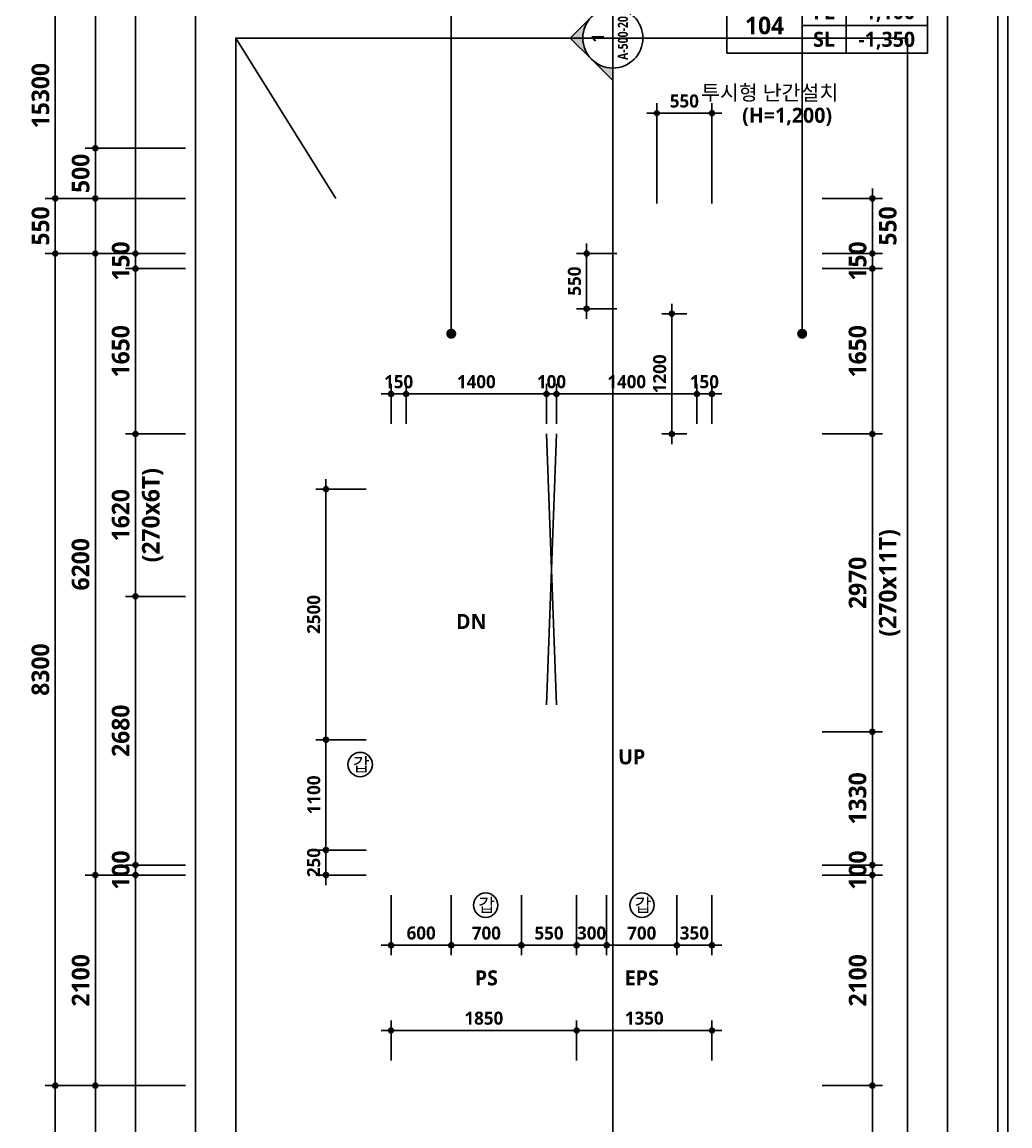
# Model space of a CAD drawing. Header units: millimetres. Extents: x -12482 to 126000, y 0 to 220200.
# Drawn here: x 26769 to 36622, y 11848 to 22859 of the extents above; entities that cross this region are included whole.
import ezdxf
from ezdxf.enums import TextEntityAlignment as Align

# ---------------------------------------------------------------- set-up
doc = ezdxf.new("R2010")
doc.units = ezdxf.units.MM
doc.header["$LTSCALE"] = 60
doc.linetypes.add('CEN', pattern=[62, 60, -1, 0, -1])
doc.layers.get('Defpoints').update_dxf_attribs({"color": 153})
for name, color, linetype in [('A-ANNO-DIM', 4, 'Continuous'), ('A-ANNO-GRA1', 7, 'Continuous'), ('A-ANNO-LEAD', 4, 'Continuous'), ('A-ANNO-SYMB', 7, 'Continuous'), ('A-ANNO-TEXT1', 7, 'Continuous'), ('A-ANNO-TEXT2', 3, 'Continuous'), ('A-ANNO-TITL', 7, 'Continuous'), ('A-FLOR-OPEN-BELO', 6, 'CEN'), ('A-ST-AXIS-DIM', 7, 'Continuous'), ('AA-MKXS', 3, 'Continuous'), ('AA-MKXX', 3, 'Continuous')]:
    doc.layers.add(name, color=color, linetype=linetype)
for name, color, linetype, plot in [('Defpoint', 161, 'Continuous', False), ('G(그리드1)', 185, 'Continuous', False), ('G(그리드2)', 235, 'Continuous', False)]:
    doc.layers.add(name, color=color, linetype=linetype, plot=plot)
doc.styles.add('2020음성 1차', font='NanumGothicBold.ttf')
doc.styles.add('SAMOO', font='romans.shx', dxfattribs={"bigfont": 'whgtxt.shx'})
doc.styles.add('SH_나눔', font='')
doc.styles.add('SH_진천_나눔', font='')
doc.styles.get('SH_나눔').set_extended_font_data('NanumGothic', bold=True)
doc.styles.get('SH_진천_나눔').set_extended_font_data('NanumGothic', bold=True)
doc.dimstyles.new('SHP 50', dxfattribs={"dimscale": 50, "dimtxt": 3.5, "dimasz": 1, "dimexe": 2, "dimexo": 2, "dimgap": 1, "dimtad": 1, "dimdec": 0, "dimzin": 0, "dimdsep": 46, "dimtxsty": 'SH_진천_나눔', "dimblk": 'DIMDOT', "dimcen": 0.09, "dimclrd": 256, "dimclre": 256, "dimclrt": 3, "dimadec": 0, "dimazin": 1, "dimtfac": 1, "dimtdec": 0, "dimtix": 1, "dimtmove": 2, "dimatfit": 0, "dimldrblk": 'DIMDOT', "dimfxl": 1, "dimtolj": 1, "dimtzin": 0, "dimlwd": -1, "dimlwe": -1, "dimarcsym": 0})
doc.dimstyles.new('SHP 50내부', dxfattribs={"dimscale": 50, "dimtxt": 2.6, "dimasz": 1, "dimexe": 2, "dimexo": 2, "dimgap": 1, "dimtad": 1, "dimdec": 0, "dimzin": 0, "dimdsep": 46, "dimtxsty": '2020음성 1차', "dimblk": 'DIMDOT', "dimcen": 0.09, "dimclrd": 256, "dimclre": 256, "dimclrt": 3, "dimadec": 0, "dimazin": 1, "dimtfac": 1, "dimtdec": 0, "dimtix": 1, "dimtmove": 2, "dimatfit": 0, "dimldrblk": 'DIMDOT', "dimfxl": 1, "dimtolj": 1, "dimtzin": 0, "dimlwd": -1, "dimlwe": -1, "dimarcsym": 0})

# ---------------------------------------------------------------- blocks, each defined once
blk = doc.blocks.new('DIMDOT')
at = {"color": 0}
blk.add_line((-2, 0), (2, 0), dxfattribs=at)
for radius in [0.5, 0.25]:
    blk.add_circle((0, 0), radius, dxfattribs=at)
blk = doc.blocks.new('*D17412')
at = {"layer": 'A-ST-AXIS-DIM'}
for p, q in [((28400, 18750), (27800, 18750)), ((27900, 17180), (27900, 18700)), ((28400, 17130), (27800, 17130))]:
    blk.add_line(p, q, dxfattribs=at)
at = {"layer": 'Defpoints', "color": 0}
for p in [(27900, 18750), (28500, 18750), (28500, 17130)]:
    blk.add_point(p, dxfattribs=at)
at = {"layer": 'A-ST-AXIS-DIM', "linetype": 'ByBlock', "xscale": 50, "yscale": 50, "zscale": 50}
for p, rotation in [((27900, 18750), 90), ((27900, 17130), 270)]:
    blk.add_blockref('DIMDOT', p, dxfattribs=dict(at, rotation=rotation))
at = {"layer": 'A-ST-AXIS-DIM', "color": 3, "char_height": 175, "attachment_point": 5, "rotation": 90, "style": 'SH_진천_나눔'}
for s, insert in [('\\A1;(270x6T)', (28072, 17940)), ('\\A1;1620', (27753, 17940))]:
    blk.add_mtext(s, dxfattribs=dict(at, insert=insert))
blk = doc.blocks.new('*D17413')
at = {"layer": 'A-ST-AXIS-DIM'}
for p, q in [((28400, 20400), (27800, 20400)), ((27900, 18800), (27900, 20350)), ((28400, 18750), (27800, 18750))]:
    blk.add_line(p, q, dxfattribs=at)
at = {"layer": 'Defpoints', "color": 0}
for p in [(27900, 20400), (28500, 20400), (28500, 18750)]:
    blk.add_point(p, dxfattribs=at)
at = {"layer": 'A-ST-AXIS-DIM', "linetype": 'ByBlock', "xscale": 50, "yscale": 50, "zscale": 50}
for p, rotation in [((27900, 20400), 90), ((27900, 18750), 270)]:
    blk.add_blockref('DIMDOT', p, dxfattribs=dict(at, rotation=rotation))
at = {"layer": 'A-ST-AXIS-DIM', "color": 3, "insert": (27753, 19575), "char_height": 175, "attachment_point": 5, "rotation": 90, "style": 'SH_진천_나눔'}
blk.add_mtext('\\A1;1650', dxfattribs=at)
blk = doc.blocks.new('*D17414')
at = {"layer": 'A-ST-AXIS-DIM'}
for p, q in [((28400, 17130), (27800, 17130)), ((27900, 17080), (27900, 14500)), ((28400, 14450), (27800, 14450))]:
    blk.add_line(p, q, dxfattribs=at)
at = {"layer": 'Defpoints', "color": 0}
for p in [(28500, 17130), (27900, 14450), (28500, 14450)]:
    blk.add_point(p, dxfattribs=at)
at = {"layer": 'A-ST-AXIS-DIM', "linetype": 'ByBlock', "xscale": 50, "yscale": 50, "zscale": 50}
for p, rotation in [((27900, 17130), 90), ((27900, 14450), 270)]:
    blk.add_blockref('DIMDOT', p, dxfattribs=dict(at, rotation=rotation))
at = {"layer": 'A-ST-AXIS-DIM', "color": 3, "insert": (27753, 15790), "char_height": 175, "attachment_point": 5, "rotation": 90, "style": 'SH_진천_나눔'}
blk.add_mtext('\\A1;2680', dxfattribs=at)
blk = doc.blocks.new('*D17415')
at = {"layer": 'A-ST-AXIS-DIM'}
for p, q in [((27900, 14500), (27900, 14550)), ((28400, 14450), (27800, 14450)), ((27900, 14350), (27900, 14450)), ((28400, 14350), (27800, 14350)), ((27900, 14300), (27900, 14250))]:
    blk.add_line(p, q, dxfattribs=at)
at = {"layer": 'Defpoints', "color": 0}
for p in [(27900, 14450), (28500, 14450), (28500, 14350)]:
    blk.add_point(p, dxfattribs=at)
at = {"layer": 'A-ST-AXIS-DIM', "linetype": 'ByBlock', "xscale": 50, "yscale": 50, "zscale": 50}
for p, rotation in [((27900, 14450), 270), ((27900, 14350), 90)]:
    blk.add_blockref('DIMDOT', p, dxfattribs=dict(at, rotation=rotation))
at = {"layer": 'A-ST-AXIS-DIM', "color": 3, "insert": (27754, 14400), "char_height": 175, "attachment_point": 5, "rotation": 90, "style": 'SH_진천_나눔'}
blk.add_mtext('\\A1;100', dxfattribs=at)
blk = doc.blocks.new('*D17416')
at = {"layer": 'A-ST-AXIS-DIM'}
for p, q in [((27900, 20600), (27900, 20650)), ((28400, 20550), (27800, 20550)), ((27900, 20550), (27900, 20400)), ((28400, 20400), (27800, 20400)), ((27900, 20350), (27900, 20300))]:
    blk.add_line(p, q, dxfattribs=at)
at = {"layer": 'Defpoints', "color": 0}
for p in [(28500, 20550), (27900, 20400), (28500, 20400)]:
    blk.add_point(p, dxfattribs=at)
at = {"layer": 'A-ST-AXIS-DIM', "linetype": 'ByBlock', "xscale": 50, "yscale": 50, "zscale": 50}
for p, rotation in [((27900, 20550), 270), ((27900, 20400), 90)]:
    blk.add_blockref('DIMDOT', p, dxfattribs=dict(at, rotation=rotation))
at = {"layer": 'A-ST-AXIS-DIM', "color": 3, "insert": (27754, 20475), "char_height": 175, "attachment_point": 5, "rotation": 90, "style": 'SH_진천_나눔'}
blk.add_mtext('\\A1;150', dxfattribs=at)
blk = doc.blocks.new('*D17417')
at = {"layer": 'A-ST-AXIS-DIM'}
for p, q in [((28400, 20550), (27000, 20550)), ((27100, 12300), (27100, 20500)), ((28400, 12250), (27000, 12250))]:
    blk.add_line(p, q, dxfattribs=at)
at = {"layer": 'Defpoints', "color": 0}
for p in [(27100, 20550), (28500, 20550), (28500, 12250)]:
    blk.add_point(p, dxfattribs=at)
at = {"layer": 'A-ST-AXIS-DIM', "linetype": 'ByBlock', "xscale": 50, "yscale": 50, "zscale": 50}
for p, rotation in [((27100, 20550), 90), ((27100, 12250), 270)]:
    blk.add_blockref('DIMDOT', p, dxfattribs=dict(at, rotation=rotation))
at = {"layer": 'A-ST-AXIS-DIM', "color": 3, "insert": (26953, 16400), "char_height": 175, "attachment_point": 5, "rotation": 90, "style": 'SH_진천_나눔'}
blk.add_mtext('\\A1;8300', dxfattribs=at)
blk = doc.blocks.new('*D17418')
at = {"layer": 'A-ST-AXIS-DIM'}
for p, q in [((28400, 14350), (27400, 14350)), ((27500, 14300), (27500, 12300)), ((28400, 12250), (27400, 12250))]:
    blk.add_line(p, q, dxfattribs=at)
at = {"layer": 'Defpoints', "color": 0}
for p in [(28500, 14350), (27500, 12250), (28500, 12250)]:
    blk.add_point(p, dxfattribs=at)
at = {"layer": 'A-ST-AXIS-DIM', "linetype": 'ByBlock', "xscale": 50, "yscale": 50, "zscale": 50}
for p, rotation in [((27500, 14350), 90), ((27500, 12250), 270)]:
    blk.add_blockref('DIMDOT', p, dxfattribs=dict(at, rotation=rotation))
at = {"layer": 'A-ST-AXIS-DIM', "color": 3, "insert": (27354, 13300), "char_height": 175, "attachment_point": 5, "rotation": 90, "style": 'SH_진천_나눔'}
blk.add_mtext('\\A1;2100', dxfattribs=at)
blk = doc.blocks.new('*D17419')
at = {"layer": 'A-ST-AXIS-DIM'}
for p, q in [((28400, 20550), (27400, 20550)), ((27500, 14400), (27500, 20500)), ((28400, 14350), (27400, 14350))]:
    blk.add_line(p, q, dxfattribs=at)
at = {"layer": 'Defpoints', "color": 0}
for p in [(27500, 20550), (28500, 20550), (28500, 14350)]:
    blk.add_point(p, dxfattribs=at)
at = {"layer": 'A-ST-AXIS-DIM', "linetype": 'ByBlock', "xscale": 50, "yscale": 50, "zscale": 50}
for p, rotation in [((27500, 20550), 90), ((27500, 14350), 270)]:
    blk.add_blockref('DIMDOT', p, dxfattribs=dict(at, rotation=rotation))
at = {"layer": 'A-ST-AXIS-DIM', "color": 3, "insert": (27353, 17450), "char_height": 175, "attachment_point": 5, "rotation": 90, "style": 'SH_진천_나눔'}
blk.add_mtext('\\A1;6200', dxfattribs=at)
blk = doc.blocks.new('*D17420')
at = {"layer": 'A-ST-AXIS-DIM'}
for p, q in [((28400, 21100), (27000, 21100)), ((27100, 21050), (27100, 20600)), ((28400, 20550), (27000, 20550))]:
    blk.add_line(p, q, dxfattribs=at)
at = {"layer": 'Defpoints', "color": 0}
for p in [(28500, 21100), (27100, 20550), (28500, 20550)]:
    blk.add_point(p, dxfattribs=at)
at = {"layer": 'A-ST-AXIS-DIM', "linetype": 'ByBlock', "xscale": 50, "yscale": 50, "zscale": 50}
for p, rotation in [((27100, 21100), 90), ((27100, 20550), 270)]:
    blk.add_blockref('DIMDOT', p, dxfattribs=dict(at, rotation=rotation))
at = {"layer": 'A-ST-AXIS-DIM', "color": 3, "insert": (26954, 20825), "char_height": 175, "attachment_point": 5, "rotation": 90, "style": 'SH_진천_나눔'}
blk.add_mtext('\\A1;550', dxfattribs=at)
blk = doc.blocks.new('*D17421')
at = {"layer": 'A-ST-AXIS-DIM'}
for p, q in [((28400, 12250), (27000, 12250)), ((27100, 12200), (27100, 8650)), ((28400, 8600), (27000, 8600))]:
    blk.add_line(p, q, dxfattribs=at)
at = {"layer": 'Defpoints', "color": 0}
for p in [(28500, 12250), (27100, 8600), (28500, 8600)]:
    blk.add_point(p, dxfattribs=at)
at = {"layer": 'A-ST-AXIS-DIM', "linetype": 'ByBlock', "xscale": 50, "yscale": 50, "zscale": 50}
for p, rotation in [((27100, 12250), 90), ((27100, 8600), 270)]:
    blk.add_blockref('DIMDOT', p, dxfattribs=dict(at, rotation=rotation))
at = {"layer": 'A-ST-AXIS-DIM', "color": 3, "insert": (26953, 10425), "char_height": 175, "attachment_point": 5, "rotation": 90, "style": 'SH_진천_나눔'}
blk.add_mtext('\\A1;3650', dxfattribs=at)
blk = doc.blocks.new('*D17436')
at = {"layer": 'A-ANNO-DIM'}
for p, q in [((32000, 18850), (32000, 19250)), ((32100, 18850), (32100, 19250)), ((31950, 19150), (31900, 19150)), ((32000, 19150), (32100, 19150)), ((32150, 19150), (32200, 19150))]:
    blk.add_line(p, q, dxfattribs=at)
at = {"layer": 'Defpoints', "color": 0}
for p in [(32100, 19150), (32000, 18750), (32100, 18750)]:
    blk.add_point(p, dxfattribs=at)
at = {"layer": 'A-ANNO-DIM', "linetype": 'ByBlock', "xscale": 50, "yscale": 50, "zscale": 50}
blk.add_blockref('DIMDOT', (32000, 19150), dxfattribs=at)
at = {"layer": 'A-ANNO-DIM', "linetype": 'ByBlock', "xscale": 50, "yscale": 50, "zscale": 50, "rotation": 180}
blk.add_blockref('DIMDOT', (32100, 19150), dxfattribs=at)
at = {"layer": 'A-ANNO-DIM', "color": 3, "insert": (32050, 19271), "char_height": 130, "attachment_point": 5, "style": '2020음성 1차'}
blk.add_mtext('\\A1;100', dxfattribs=at)
blk = doc.blocks.new('*D17437')
at = {"layer": 'A-ANNO-DIM'}
for p, q in [((30600, 18850), (30600, 19250)), ((32000, 18850), (32000, 19250)), ((31950, 19150), (30650, 19150))]:
    blk.add_line(p, q, dxfattribs=at)
at = {"layer": 'Defpoints', "color": 0}
for p in [(30600, 19150), (30600, 18750), (32000, 18750)]:
    blk.add_point(p, dxfattribs=at)
at = {"layer": 'A-ANNO-DIM', "linetype": 'ByBlock', "xscale": 50, "yscale": 50, "zscale": 50, "rotation": 180}
blk.add_blockref('DIMDOT', (30600, 19150), dxfattribs=at)
at = {"layer": 'A-ANNO-DIM', "linetype": 'ByBlock', "xscale": 50, "yscale": 50, "zscale": 50}
blk.add_blockref('DIMDOT', (32000, 19150), dxfattribs=at)
at = {"layer": 'A-ANNO-DIM', "color": 3, "insert": (31300, 19271), "char_height": 130, "attachment_point": 5, "style": '2020음성 1차'}
blk.add_mtext('\\A1;1400', dxfattribs=at)
blk = doc.blocks.new('*D17438')
at = {"layer": 'A-ANNO-DIM'}
for p, q in [((30450, 18850), (30450, 19250)), ((30600, 18850), (30600, 19250)), ((30400, 19150), (30350, 19150)), ((30450, 19150), (30600, 19150)), ((30650, 19150), (30700, 19150))]:
    blk.add_line(p, q, dxfattribs=at)
at = {"layer": 'Defpoints', "color": 0}
for p in [(30600, 19150), (30450, 18750), (30600, 18750)]:
    blk.add_point(p, dxfattribs=at)
at = {"layer": 'A-ANNO-DIM', "linetype": 'ByBlock', "xscale": 50, "yscale": 50, "zscale": 50}
blk.add_blockref('DIMDOT', (30450, 19150), dxfattribs=at)
at = {"layer": 'A-ANNO-DIM', "linetype": 'ByBlock', "xscale": 50, "yscale": 50, "zscale": 50, "rotation": 180}
blk.add_blockref('DIMDOT', (30600, 19150), dxfattribs=at)
at = {"layer": 'A-ANNO-DIM', "color": 3, "insert": (30525, 19271), "char_height": 130, "attachment_point": 5, "style": '2020음성 1차'}
blk.add_mtext('\\A1;150', dxfattribs=at)
blk = doc.blocks.new('*D17439')
at = {"layer": 'A-ANNO-DIM'}
for p, q in [((32100, 18850), (32100, 19250)), ((33500, 18850), (33500, 19250)), ((32150, 19150), (33450, 19150))]:
    blk.add_line(p, q, dxfattribs=at)
at = {"layer": 'Defpoints', "color": 0}
for p in [(33500, 19150), (32100, 18750), (33500, 18750)]:
    blk.add_point(p, dxfattribs=at)
at = {"layer": 'A-ANNO-DIM', "linetype": 'ByBlock', "xscale": 50, "yscale": 50, "zscale": 50, "rotation": 180}
blk.add_blockref('DIMDOT', (32100, 19150), dxfattribs=at)
at = {"layer": 'A-ANNO-DIM', "linetype": 'ByBlock', "xscale": 50, "yscale": 50, "zscale": 50}
blk.add_blockref('DIMDOT', (33500, 19150), dxfattribs=at)
at = {"layer": 'A-ANNO-DIM', "color": 3, "insert": (32800, 19271), "char_height": 130, "attachment_point": 5, "style": '2020음성 1차'}
blk.add_mtext('\\A1;1400', dxfattribs=at)
blk = doc.blocks.new('*D17440')
at = {"layer": 'A-ANNO-DIM'}
for p, q in [((33500, 18850), (33500, 19250)), ((33650, 18850), (33650, 19250)), ((33450, 19150), (33400, 19150)), ((33650, 19150), (33500, 19150)), ((33700, 19150), (33750, 19150))]:
    blk.add_line(p, q, dxfattribs=at)
at = {"layer": 'Defpoints', "color": 0}
for p in [(33500, 19150), (33500, 18750), (33650, 18750)]:
    blk.add_point(p, dxfattribs=at)
at = {"layer": 'A-ANNO-DIM', "linetype": 'ByBlock', "xscale": 50, "yscale": 50, "zscale": 50}
blk.add_blockref('DIMDOT', (33500, 19150), dxfattribs=at)
at = {"layer": 'A-ANNO-DIM', "linetype": 'ByBlock', "xscale": 50, "yscale": 50, "zscale": 50, "rotation": 180}
blk.add_blockref('DIMDOT', (33650, 19150), dxfattribs=at)
at = {"layer": 'A-ANNO-DIM', "color": 3, "insert": (33575, 19271), "char_height": 130, "attachment_point": 5, "style": '2020음성 1차'}
blk.add_mtext('\\A1;150', dxfattribs=at)
blk = doc.blocks.new('*D17491')
at = {"layer": 'A-ST-AXIS-DIM'}
for p, q in [((34750, 18750), (35350, 18750)), ((35250, 15830), (35250, 18700)), ((34750, 15780), (35350, 15780))]:
    blk.add_line(p, q, dxfattribs=at)
at = {"layer": 'Defpoints', "color": 0}
for p in [(34650, 18750), (35250, 18750), (34650, 15780)]:
    blk.add_point(p, dxfattribs=at)
at = {"layer": 'A-ST-AXIS-DIM', "linetype": 'ByBlock', "xscale": 50, "yscale": 50, "zscale": 50}
for p, rotation in [((35250, 18750), 90), ((35250, 15780), 270)]:
    blk.add_blockref('DIMDOT', p, dxfattribs=dict(at, rotation=rotation))
at = {"layer": 'A-ST-AXIS-DIM', "color": 3, "char_height": 175, "attachment_point": 5, "rotation": 90, "style": 'SH_진천_나눔'}
for s, insert in [('\\A1;(270x11T)', (35422, 17265)), ('\\A1;2970', (35103, 17265))]:
    blk.add_mtext(s, dxfattribs=dict(at, insert=insert))
blk = doc.blocks.new('*D17492')
at = {"layer": 'A-ST-AXIS-DIM'}
for p, q in [((34750, 20400), (35350, 20400)), ((35250, 18800), (35250, 20350)), ((34750, 18750), (35350, 18750))]:
    blk.add_line(p, q, dxfattribs=at)
at = {"layer": 'Defpoints', "color": 0}
for p in [(34650, 20400), (35250, 20400), (34650, 18750)]:
    blk.add_point(p, dxfattribs=at)
at = {"layer": 'A-ST-AXIS-DIM', "linetype": 'ByBlock', "xscale": 50, "yscale": 50, "zscale": 50}
for p, rotation in [((35250, 20400), 90), ((35250, 18750), 270)]:
    blk.add_blockref('DIMDOT', p, dxfattribs=dict(at, rotation=rotation))
at = {"layer": 'A-ST-AXIS-DIM', "color": 3, "insert": (35103, 19575), "char_height": 175, "attachment_point": 5, "rotation": 90, "style": 'SH_진천_나눔'}
blk.add_mtext('\\A1;1650', dxfattribs=at)
blk = doc.blocks.new('*D17493')
at = {"layer": 'A-ST-AXIS-DIM'}
for p, q in [((34750, 15780), (35350, 15780)), ((35250, 15730), (35250, 14500)), ((34750, 14450), (35350, 14450))]:
    blk.add_line(p, q, dxfattribs=at)
at = {"layer": 'Defpoints', "color": 0}
for p in [(34650, 15780), (34650, 14450), (35250, 14450)]:
    blk.add_point(p, dxfattribs=at)
at = {"layer": 'A-ST-AXIS-DIM', "linetype": 'ByBlock', "xscale": 50, "yscale": 50, "zscale": 50}
for p, rotation in [((35250, 15780), 90), ((35250, 14450), 270)]:
    blk.add_blockref('DIMDOT', p, dxfattribs=dict(at, rotation=rotation))
at = {"layer": 'A-ST-AXIS-DIM', "color": 3, "insert": (35103, 15115), "char_height": 175, "attachment_point": 5, "rotation": 90, "style": 'SH_진천_나눔'}
blk.add_mtext('\\A1;1330', dxfattribs=at)
blk = doc.blocks.new('*D17494')
at = {"layer": 'A-ST-AXIS-DIM'}
for p, q in [((35250, 14500), (35250, 14550)), ((34750, 14450), (35350, 14450)), ((35250, 14350), (35250, 14450)), ((34750, 14350), (35350, 14350)), ((35250, 14300), (35250, 14250))]:
    blk.add_line(p, q, dxfattribs=at)
at = {"layer": 'Defpoints', "color": 0}
for p in [(34650, 14450), (35250, 14450), (34650, 14350)]:
    blk.add_point(p, dxfattribs=at)
at = {"layer": 'A-ST-AXIS-DIM', "linetype": 'ByBlock', "xscale": 50, "yscale": 50, "zscale": 50}
for p, rotation in [((35250, 14450), 270), ((35250, 14350), 90)]:
    blk.add_blockref('DIMDOT', p, dxfattribs=dict(at, rotation=rotation))
at = {"layer": 'A-ST-AXIS-DIM', "color": 3, "insert": (35104, 14400), "char_height": 175, "attachment_point": 5, "rotation": 90, "style": 'SH_진천_나눔'}
blk.add_mtext('\\A1;100', dxfattribs=at)
blk = doc.blocks.new('*D17495')
at = {"layer": 'A-ST-AXIS-DIM'}
for p, q in [((35250, 20600), (35250, 20650)), ((34750, 20550), (35350, 20550)), ((35250, 20550), (35250, 20400)), ((34750, 20400), (35350, 20400)), ((35250, 20350), (35250, 20300))]:
    blk.add_line(p, q, dxfattribs=at)
at = {"layer": 'Defpoints', "color": 0}
for p in [(34650, 20550), (34650, 20400), (35250, 20400)]:
    blk.add_point(p, dxfattribs=at)
at = {"layer": 'A-ST-AXIS-DIM', "linetype": 'ByBlock', "xscale": 50, "yscale": 50, "zscale": 50}
for p, rotation in [((35250, 20550), 270), ((35250, 20400), 90)]:
    blk.add_blockref('DIMDOT', p, dxfattribs=dict(at, rotation=rotation))
at = {"layer": 'A-ST-AXIS-DIM', "color": 3, "insert": (35104, 20475), "char_height": 175, "attachment_point": 5, "rotation": 90, "style": 'SH_진천_나눔'}
blk.add_mtext('\\A1;150', dxfattribs=at)
blk = doc.blocks.new('*D17498')
at = {"layer": 'A-ANNO-DIM'}
for p, q in [((29800, 14650), (29800, 14700)), ((30200, 14600), (29700, 14600)), ((29800, 14600), (29800, 14350)), ((30200, 14350), (29700, 14350)), ((29800, 14300), (29800, 14250))]:
    blk.add_line(p, q, dxfattribs=at)
at = {"layer": 'Defpoints', "color": 0}
for p in [(30300, 14600), (29800, 14350), (30300, 14350)]:
    blk.add_point(p, dxfattribs=at)
at = {"layer": 'A-ANNO-DIM', "linetype": 'ByBlock', "xscale": 50, "yscale": 50, "zscale": 50}
for p, rotation in [((29800, 14600), 270), ((29800, 14350), 90)]:
    blk.add_blockref('DIMDOT', p, dxfattribs=dict(at, rotation=rotation))
at = {"layer": 'A-ANNO-DIM', "color": 3, "insert": (29678, 14475), "char_height": 130, "attachment_point": 5, "rotation": 90, "style": '2020음성 1차'}
blk.add_mtext('\\A1;250', dxfattribs=at)
blk = doc.blocks.new('*D17499')
at = {"layer": 'A-ANNO-DIM'}
for p, q in [((30200, 15700), (29700, 15700)), ((29800, 14650), (29800, 15650)), ((30200, 14600), (29700, 14600))]:
    blk.add_line(p, q, dxfattribs=at)
at = {"layer": 'Defpoints', "color": 0}
for p in [(29800, 15700), (30300, 15700), (30300, 14600)]:
    blk.add_point(p, dxfattribs=at)
at = {"layer": 'A-ANNO-DIM', "linetype": 'ByBlock', "xscale": 50, "yscale": 50, "zscale": 50}
for p, rotation in [((29800, 15700), 90), ((29800, 14600), 270)]:
    blk.add_blockref('DIMDOT', p, dxfattribs=dict(at, rotation=rotation))
at = {"layer": 'A-ANNO-DIM', "color": 3, "insert": (29679, 15150), "char_height": 130, "attachment_point": 5, "rotation": 90, "style": '2020음성 1차'}
blk.add_mtext('\\A1;1100', dxfattribs=at)
blk = doc.blocks.new('갑종 TEXT100')
at = {"layer": 'A-ANNO-SYMB'}
blk.add_circle((0, 0), 243, dxfattribs=at)
at = {"layer": 'A-ANNO-TITL', "style": '2020음성 1차'}
blk.add_text('갑 ', height=266.7, dxfattribs=at).set_placement((67, 0), align=Align.MIDDLE_CENTER)
blk = doc.blocks.new('*D17514')
at = {"layer": 'A-ANNO-DIM'}
for p, q in [((32300, 14150), (32300, 13550)), ((32600, 14150), (32600, 13550)), ((32250, 13650), (32200, 13650)), ((32300, 13650), (32600, 13650)), ((32650, 13650), (32700, 13650))]:
    blk.add_line(p, q, dxfattribs=at)
at = {"layer": 'Defpoints', "color": 0}
for p in [(32300, 14250), (32600, 14250), (32600, 13650)]:
    blk.add_point(p, dxfattribs=at)
at = {"layer": 'A-ANNO-DIM', "linetype": 'ByBlock', "xscale": 50, "yscale": 50, "zscale": 50}
blk.add_blockref('DIMDOT', (32300, 13650), dxfattribs=at)
at = {"layer": 'A-ANNO-DIM', "linetype": 'ByBlock', "xscale": 50, "yscale": 50, "zscale": 50, "rotation": 180}
blk.add_blockref('DIMDOT', (32600, 13650), dxfattribs=at)
at = {"layer": 'A-ANNO-DIM', "color": 3, "insert": (32450, 13772), "char_height": 130, "attachment_point": 5, "style": '2020음성 1차'}
blk.add_mtext('\\A1;300', dxfattribs=at)
blk = doc.blocks.new('*D17515')
at = {"layer": 'A-ANNO-DIM'}
for p, q in [((32600, 14150), (32600, 13550)), ((33300, 14150), (33300, 13550)), ((33250, 13650), (32650, 13650))]:
    blk.add_line(p, q, dxfattribs=at)
at = {"layer": 'Defpoints', "color": 0}
for p in [(32600, 14250), (33300, 14250), (32600, 13650)]:
    blk.add_point(p, dxfattribs=at)
at = {"layer": 'A-ANNO-DIM', "linetype": 'ByBlock', "xscale": 50, "yscale": 50, "zscale": 50, "rotation": 180}
blk.add_blockref('DIMDOT', (32600, 13650), dxfattribs=at)
at = {"layer": 'A-ANNO-DIM', "linetype": 'ByBlock', "xscale": 50, "yscale": 50, "zscale": 50}
blk.add_blockref('DIMDOT', (33300, 13650), dxfattribs=at)
at = {"layer": 'A-ANNO-DIM', "color": 3, "insert": (32950, 13771), "char_height": 130, "attachment_point": 5, "style": '2020음성 1차'}
blk.add_mtext('\\A1;700', dxfattribs=at)
blk = doc.blocks.new('*D17516')
at = {"layer": 'A-ANNO-DIM'}
for p, q in [((33300, 14150), (33300, 13550)), ((33650, 14150), (33650, 13550)), ((33250, 13650), (33200, 13650)), ((33300, 13650), (33650, 13650)), ((33700, 13650), (33750, 13650))]:
    blk.add_line(p, q, dxfattribs=at)
at = {"layer": 'Defpoints', "color": 0}
for p in [(33300, 14250), (33650, 14250), (33650, 13650)]:
    blk.add_point(p, dxfattribs=at)
at = {"layer": 'A-ANNO-DIM', "linetype": 'ByBlock', "xscale": 50, "yscale": 50, "zscale": 50}
blk.add_blockref('DIMDOT', (33300, 13650), dxfattribs=at)
at = {"layer": 'A-ANNO-DIM', "linetype": 'ByBlock', "xscale": 50, "yscale": 50, "zscale": 50, "rotation": 180}
blk.add_blockref('DIMDOT', (33650, 13650), dxfattribs=at)
at = {"layer": 'A-ANNO-DIM', "color": 3, "insert": (33475, 13772), "char_height": 130, "attachment_point": 5, "style": '2020음성 1차'}
blk.add_mtext('\\A1;350', dxfattribs=at)
blk = doc.blocks.new('*D17517')
at = {"layer": 'A-ANNO-DIM'}
for p, q in [((31750, 14150), (31750, 13550)), ((32300, 14150), (32300, 13550)), ((32250, 13650), (31800, 13650))]:
    blk.add_line(p, q, dxfattribs=at)
at = {"layer": 'Defpoints', "color": 0}
for p in [(31750, 14250), (32300, 14250), (31750, 13650)]:
    blk.add_point(p, dxfattribs=at)
at = {"layer": 'A-ANNO-DIM', "linetype": 'ByBlock', "xscale": 50, "yscale": 50, "zscale": 50, "rotation": 180}
blk.add_blockref('DIMDOT', (31750, 13650), dxfattribs=at)
at = {"layer": 'A-ANNO-DIM', "linetype": 'ByBlock', "xscale": 50, "yscale": 50, "zscale": 50}
blk.add_blockref('DIMDOT', (32300, 13650), dxfattribs=at)
at = {"layer": 'A-ANNO-DIM', "color": 3, "insert": (32025, 13771), "char_height": 130, "attachment_point": 5, "style": '2020음성 1차'}
blk.add_mtext('\\A1;550', dxfattribs=at)
blk = doc.blocks.new('*D17518')
at = {"layer": 'A-ANNO-DIM'}
for p, q in [((31050, 14150), (31050, 13550)), ((31750, 14150), (31750, 13550)), ((31100, 13650), (31700, 13650))]:
    blk.add_line(p, q, dxfattribs=at)
at = {"layer": 'Defpoints', "color": 0}
for p in [(31050, 14250), (31750, 14250), (31750, 13650)]:
    blk.add_point(p, dxfattribs=at)
at = {"layer": 'A-ANNO-DIM', "linetype": 'ByBlock', "xscale": 50, "yscale": 50, "zscale": 50, "rotation": 180}
blk.add_blockref('DIMDOT', (31050, 13650), dxfattribs=at)
at = {"layer": 'A-ANNO-DIM', "linetype": 'ByBlock', "xscale": 50, "yscale": 50, "zscale": 50}
blk.add_blockref('DIMDOT', (31750, 13650), dxfattribs=at)
at = {"layer": 'A-ANNO-DIM', "color": 3, "insert": (31400, 13771), "char_height": 130, "attachment_point": 5, "style": '2020음성 1차'}
blk.add_mtext('\\A1;700', dxfattribs=at)
blk = doc.blocks.new('*D17519')
at = {"layer": 'A-ANNO-DIM'}
for p, q in [((30450, 14150), (30450, 13550)), ((31050, 14150), (31050, 13550)), ((31000, 13650), (30500, 13650))]:
    blk.add_line(p, q, dxfattribs=at)
at = {"layer": 'Defpoints', "color": 0}
for p in [(30450, 14250), (31050, 14250), (30450, 13650)]:
    blk.add_point(p, dxfattribs=at)
at = {"layer": 'A-ANNO-DIM', "linetype": 'ByBlock', "xscale": 50, "yscale": 50, "zscale": 50, "rotation": 180}
blk.add_blockref('DIMDOT', (30450, 13650), dxfattribs=at)
at = {"layer": 'A-ANNO-DIM', "linetype": 'ByBlock', "xscale": 50, "yscale": 50, "zscale": 50}
blk.add_blockref('DIMDOT', (31050, 13650), dxfattribs=at)
at = {"layer": 'A-ANNO-DIM', "color": 3, "insert": (30750, 13772), "char_height": 130, "attachment_point": 5, "style": '2020음성 1차'}
blk.add_mtext('\\A1;600', dxfattribs=at)
blk = doc.blocks.new('*D17520')
at = {"layer": 'A-ANNO-DIM'}
for p, q in [((33100, 21050), (33100, 22050)), ((33650, 21050), (33650, 22050)), ((33600, 21950), (33150, 21950))]:
    blk.add_line(p, q, dxfattribs=at)
at = {"layer": 'Defpoints', "color": 0}
for p in [(33100, 21950), (33100, 20950), (33650, 20950)]:
    blk.add_point(p, dxfattribs=at)
at = {"layer": 'A-ANNO-DIM', "linetype": 'ByBlock', "xscale": 50, "yscale": 50, "zscale": 50, "rotation": 180}
blk.add_blockref('DIMDOT', (33100, 21950), dxfattribs=at)
at = {"layer": 'A-ANNO-DIM', "linetype": 'ByBlock', "xscale": 50, "yscale": 50, "zscale": 50}
blk.add_blockref('DIMDOT', (33650, 21950), dxfattribs=at)
at = {"layer": 'A-ANNO-DIM', "color": 3, "insert": (33375, 22071), "char_height": 130, "attachment_point": 5, "style": '2020음성 1차'}
blk.add_mtext('\\A1;550', dxfattribs=at)
blk = doc.blocks.new('*D17521')
at = {"layer": 'A-ANNO-DIM'}
for p, q in [((32700, 20550), (32300, 20550)), ((32400, 20500), (32400, 20050)), ((32700, 20000), (32300, 20000))]:
    blk.add_line(p, q, dxfattribs=at)
at = {"layer": 'Defpoints', "color": 0}
for p in [(32800, 20550), (32400, 20000), (32800, 20000)]:
    blk.add_point(p, dxfattribs=at)
at = {"layer": 'A-ANNO-DIM', "linetype": 'ByBlock', "xscale": 50, "yscale": 50, "zscale": 50}
for p, rotation in [((32400, 20550), 90), ((32400, 20000), 270)]:
    blk.add_blockref('DIMDOT', p, dxfattribs=dict(at, rotation=rotation))
at = {"layer": 'A-ANNO-DIM', "color": 3, "insert": (32279, 20275), "char_height": 130, "attachment_point": 5, "rotation": 90, "style": '2020음성 1차'}
blk.add_mtext('\\A1;550', dxfattribs=at)
blk = doc.blocks.new('*D17552')
at = {"layer": 'A-ST-AXIS-DIM'}
for p, q in [((34750, 14350), (35350, 14350)), ((35250, 14300), (35250, 12300)), ((34750, 12250), (35350, 12250))]:
    blk.add_line(p, q, dxfattribs=at)
at = {"layer": 'Defpoints', "color": 0}
for p in [(34650, 14350), (34650, 12250), (35250, 12250)]:
    blk.add_point(p, dxfattribs=at)
at = {"layer": 'A-ST-AXIS-DIM', "linetype": 'ByBlock', "xscale": 50, "yscale": 50, "zscale": 50}
for p, rotation in [((35250, 14350), 90), ((35250, 12250), 270)]:
    blk.add_blockref('DIMDOT', p, dxfattribs=dict(at, rotation=rotation))
at = {"layer": 'A-ST-AXIS-DIM', "color": 3, "insert": (35104, 13300), "char_height": 175, "attachment_point": 5, "rotation": 90, "style": 'SH_진천_나눔'}
blk.add_mtext('\\A1;2100', dxfattribs=at)
blk = doc.blocks.new('*D17677')
at = {"layer": 'A-ST-AXIS-DIM'}
for p, q in [((34750, 21100), (35350, 21100)), ((35250, 20600), (35250, 21050)), ((34750, 20550), (35350, 20550))]:
    blk.add_line(p, q, dxfattribs=at)
at = {"layer": 'Defpoints', "color": 0}
for p in [(34650, 21100), (35250, 21100), (34650, 20550)]:
    blk.add_point(p, dxfattribs=at)
at = {"layer": 'A-ST-AXIS-DIM', "linetype": 'ByBlock', "xscale": 50, "yscale": 50, "zscale": 50}
for p, rotation in [((35250, 21100), 90), ((35250, 20550), 270)]:
    blk.add_blockref('DIMDOT', p, dxfattribs=dict(at, rotation=rotation))
at = {"layer": 'A-ST-AXIS-DIM', "color": 3, "insert": (35404, 20825), "char_height": 175, "attachment_point": 5, "rotation": 90, "style": 'SH_진천_나눔'}
blk.add_mtext('\\A1;550', dxfattribs=at)
blk = doc.blocks.new('*D17678')
at = {"layer": 'A-ST-AXIS-DIM'}
for p, q in [((34750, 12250), (35350, 12250)), ((35250, 9150), (35250, 12200)), ((34750, 9100), (35350, 9100))]:
    blk.add_line(p, q, dxfattribs=at)
at = {"layer": 'Defpoints', "color": 0}
for p in [(34650, 12250), (35250, 12250), (34650, 9100)]:
    blk.add_point(p, dxfattribs=at)
at = {"layer": 'A-ST-AXIS-DIM', "linetype": 'ByBlock', "xscale": 50, "yscale": 50, "zscale": 50}
for p, rotation in [((35250, 12250), 90), ((35250, 9100), 270)]:
    blk.add_blockref('DIMDOT', p, dxfattribs=dict(at, rotation=rotation))
at = {"layer": 'A-ST-AXIS-DIM', "color": 3, "insert": (35103, 10675), "char_height": 175, "attachment_point": 5, "rotation": 90, "style": 'SH_진천_나눔'}
blk.add_mtext('\\A1;3150', dxfattribs=at)
blk = doc.blocks.new('G$C9D92D8A7')
at = {"layer": 'A-ANNO-GRA1'}
for p, q in [((0, 11), (40, 11)), ((15, 11), (15, 0)), ((23.75, 11), (23.75, 0)), ((15, 5.5), (40, 5.5))]:
    blk.add_line(p, q, dxfattribs=at)
blk.add_lwpolyline([(0, 20), (0, 0), (40, 0), (40, 20)], close=True, dxfattribs=at)
at = {"style": '2020음성 1차'}
for tag, height, p in [('실명', 3.5, (20, 15.5)), ('마감레벨', 3, (31.875, 8.25)), ('실번호', 3.5, (7.5, 5.5)), ('구조레벨', 3, (31.875, 2.75))]:
    blk.add_attdef(tag, text='', height=height, dxfattribs=at).set_placement(p, align=Align.MIDDLE_CENTER)
at = {"layer": 'A-ANNO-TEXT1', "style": 'SH_나눔'}
for s, p in [('FL', (19.375, 8.25)), ('SL', (19.375, 2.75))]:
    blk.add_text(s, height=3, dxfattribs=at).set_placement(p, align=Align.MIDDLE)
blk = doc.blocks.new('*D17716')
at = {"layer": 'A-ST-AXIS-DIM'}
for p, q in [((27500, 21650), (27500, 21700)), ((28400, 21600), (27400, 21600)), ((27500, 21100), (27500, 21600)), ((28400, 21100), (27400, 21100)), ((27500, 21050), (27500, 21000))]:
    blk.add_line(p, q, dxfattribs=at)
at = {"layer": 'Defpoints', "color": 0}
for p in [(27500, 21600), (28500, 21600), (28500, 21100)]:
    blk.add_point(p, dxfattribs=at)
at = {"layer": 'A-ST-AXIS-DIM', "linetype": 'ByBlock', "xscale": 50, "yscale": 50, "zscale": 50}
for p, rotation in [((27500, 21600), 270), ((27500, 21100), 90)]:
    blk.add_blockref('DIMDOT', p, dxfattribs=dict(at, rotation=rotation))
at = {"layer": 'A-ST-AXIS-DIM', "color": 3, "insert": (27354, 21350), "char_height": 175, "attachment_point": 5, "rotation": 90, "style": 'SH_진천_나눔'}
blk.add_mtext('\\A1;500', dxfattribs=at)
blk = doc.blocks.new('*D17741')
at = {"layer": 'A-ANNO-DIM'}
for p, q in [((30450, 12500), (30450, 12900)), ((32300, 12500), (32300, 12900)), ((32250, 12800), (30500, 12800))]:
    blk.add_line(p, q, dxfattribs=at)
at = {"layer": 'Defpoints', "color": 0}
for p in [(30450, 12800), (30450, 12400), (32300, 12400)]:
    blk.add_point(p, dxfattribs=at)
at = {"layer": 'A-ANNO-DIM', "linetype": 'ByBlock', "xscale": 50, "yscale": 50, "zscale": 50, "rotation": 180}
blk.add_blockref('DIMDOT', (30450, 12800), dxfattribs=at)
at = {"layer": 'A-ANNO-DIM', "linetype": 'ByBlock', "xscale": 50, "yscale": 50, "zscale": 50}
blk.add_blockref('DIMDOT', (32300, 12800), dxfattribs=at)
at = {"layer": 'A-ANNO-DIM', "color": 3, "insert": (31375, 12922), "char_height": 130, "attachment_point": 5, "style": '2020음성 1차'}
blk.add_mtext('\\A1;1850', dxfattribs=at)
blk = doc.blocks.new('*D17742')
at = {"layer": 'A-ANNO-DIM'}
for p, q in [((32300, 12500), (32300, 12900)), ((33650, 12500), (33650, 12900)), ((32350, 12800), (33600, 12800))]:
    blk.add_line(p, q, dxfattribs=at)
at = {"layer": 'Defpoints', "color": 0}
for p in [(33650, 12800), (32300, 12400), (33650, 12400)]:
    blk.add_point(p, dxfattribs=at)
at = {"layer": 'A-ANNO-DIM', "linetype": 'ByBlock', "xscale": 50, "yscale": 50, "zscale": 50, "rotation": 180}
blk.add_blockref('DIMDOT', (32300, 12800), dxfattribs=at)
at = {"layer": 'A-ANNO-DIM', "linetype": 'ByBlock', "xscale": 50, "yscale": 50, "zscale": 50}
blk.add_blockref('DIMDOT', (33650, 12800), dxfattribs=at)
at = {"layer": 'A-ANNO-DIM', "color": 3, "insert": (32975, 12922), "char_height": 130, "attachment_point": 5, "style": '2020음성 1차'}
blk.add_mtext('\\A1;1350', dxfattribs=at)
blk = doc.blocks.new('*D17817')
at = {"layer": 'A-ANNO-DIM'}
for p, q in [((33400, 19950), (33150, 19950)), ((33250, 19900), (33250, 18800)), ((33400, 18750), (33150, 18750))]:
    blk.add_line(p, q, dxfattribs=at)
at = {"layer": 'Defpoints', "color": 0}
for p in [(33500, 19950), (33250, 18750), (33500, 18750)]:
    blk.add_point(p, dxfattribs=at)
at = {"layer": 'A-ANNO-DIM', "linetype": 'ByBlock', "xscale": 50, "yscale": 50, "zscale": 50}
for p, rotation in [((33250, 19950), 90), ((33250, 18750), 270)]:
    blk.add_blockref('DIMDOT', p, dxfattribs=dict(at, rotation=rotation))
at = {"layer": 'A-ANNO-DIM', "color": 3, "insert": (33129, 19350), "char_height": 130, "attachment_point": 5, "rotation": 90, "style": '2020음성 1차'}
blk.add_mtext('\\A1;1200', dxfattribs=at)
blk = doc.blocks.new('*U15082')
at = {"layer": 'AA-MKXX', "linetype": 'CEN', "ltscale": 300}
blk.add_line((900, 0), (48000, 0), dxfattribs=at)
blk = doc.blocks.new('*D19821')
at = {"layer": 'A-ANNO-DIM'}
for p, q in [((30200, 18200), (29700, 18200)), ((29800, 18150), (29800, 15750)), ((30200, 15700), (29700, 15700))]:
    blk.add_line(p, q, dxfattribs=at)
at = {"layer": 'Defpoints', "color": 0}
for p in [(30300, 18200), (29800, 15700), (30300, 15700)]:
    blk.add_point(p, dxfattribs=at)
at = {"layer": 'A-ANNO-DIM', "linetype": 'ByBlock', "xscale": 50, "yscale": 50, "zscale": 50}
for p, rotation in [((29800, 18200), 90), ((29800, 15700), 270)]:
    blk.add_blockref('DIMDOT', p, dxfattribs=dict(at, rotation=rotation))
at = {"layer": 'A-ANNO-DIM', "color": 3, "insert": (29678, 16950), "char_height": 130, "attachment_point": 5, "rotation": 90, "style": '2020음성 1차'}
blk.add_mtext('\\A1;2500', dxfattribs=at)
blk = doc.blocks.new('*U15083')
at = {"layer": 'AA-MKXS'}
blk.add_hatch(color=3, dxfattribs=at).paths.add_polyline_path([(0, 8.49), (-4.24, 4.24, -0.414214), (4.24, 4.24)])
h = blk.add_hatch(color=3, dxfattribs=at)
h.paths.add_polyline_path([(-8.49, 0), (-6, 0, -0.198912), (-4.24, 4.24)])
h.paths.add_polyline_path([(6, 0), (8.49, 0), (4.24, 4.24, -0.198912)])
at = {"layer": 'AA-MKXS', "color": 3, "linetype": 'Continuous', "ltscale": 5}
blk.add_line((-6, 0), (6, 0), dxfattribs=at)
at = {"layer": 'AA-MKXS', "color": 3}
for points in [[(4.24, 4.24, 0.414214), (-4.24, 4.24), (0, 8.49)], [(-4.24, 4.24, 0.198912), (-6, 0), (-8.49, 0)], [(8.49, 0), (6, 0, 0.198912), (4.24, 4.24)]]:
    blk.add_lwpolyline(points, format="xyb", close=True, dxfattribs=at)
at = {"layer": 'AA-MKXS', "color": 3, "linetype": 'Continuous', "ltscale": 5}
blk.add_circle((0, 0), 6, dxfattribs=at)
at = {"layer": 'AA-MKXS', "style": 'SAMOO', "width": 0.85}
blk.add_attdef('ViewNUM', text='', height=2.5, dxfattribs=at).set_placement((0, 1), align=Align.BOTTOM_CENTER)
blk.add_attdef('SheetNUM', text='', height=2.5, dxfattribs=at).set_placement((0, -1), align=Align.TOP_CENTER)

msp = doc.modelspace()

# ---------------------------------------------------------------- linework, layer by layer
for points in [[(31050, 19750), (31050, 23300)], [(34550, 19750), (34550, 22550)]]:
    msp.add_lwpolyline(points)
at = {"const_width": 50}
for points in [[(31050, 19775, 1), (31050, 19725, 1)], [(34550, 19775, 1), (34550, 19725, 1)]]:
    msp.add_lwpolyline(points, format="xyb", close=True, dxfattribs=at)
at = {"layer": 'A-ANNO-LEAD'}
msp.add_lwpolyline([(35500, 21500, 0, 31.3, 0), (35453.1, 21581.2, 0, 0, 0), (35122, 22154.7, 0, 0, 0), (34982.8, 22154.7, 0, 0, 0)], format="xyseb", dxfattribs=at)
at = {"layer": 'A-FLOR-OPEN-BELO'}
for p, q in [((32000, 16050), (32100, 18750)), ((32100, 16050), (32000, 18750))]:
    msp.add_line(p, q, dxfattribs=at)
at = {"layer": 'A-ST-AXIS-DIM'}
for p, q in [((27100, 21150), (27100, 23100)), ((28400, 21100), (27000, 21100))]:
    msp.add_line(p, q, dxfattribs=at)
at = {"layer": 'Defpoint'}
msp.add_line((29900, 21100), (28900, 22700), dxfattribs=at)
msp.add_lwpolyline([(1000, 1000), (36500, 1000), (36500, 28700), (1000, 28700)], close=True, dxfattribs=at)
at = {"layer": 'Defpoints'}
msp.add_lwpolyline([(36500, 1000), (36500, 28700), (1000, 28700), (1000, 1000)], close=True, dxfattribs=at)
at = {"layer": 'G(그리드1)'}
for points in [[(37400, 25100), (27100, 25100), (27100, 5400), (37400, 5400)], [(37000, 24700), (27500, 24700), (27500, 5800), (37000, 5800)], [(36600, 24300), (27900, 24300), (27900, 6200), (36600, 6200)], [(36000, 23100), (28500, 23100), (28500, 7000), (36000, 7000)]]:
    msp.add_lwpolyline(points, close=True, dxfattribs=at)
at = {"layer": 'G(그리드2)'}
msp.add_lwpolyline([(35600, 22700), (28900, 22700), (28900, 7400), (35600, 7400)], close=True, dxfattribs=at)

# ---------------------------------------------------------------- block references
ref = msp.add_blockref('*U15083', (32661.5, 22700), dxfattribs=dict(xscale=-50, yscale=50, zscale=50, rotation=89.99999999999967))
ref.add_attrib('SheetNUM', 'A-500-20', dxfattribs={"layer": 'AA-MKXS', "height": 100, "rotation": 90, "style": '2020음성 1차', "width": 0.8}).set_placement((32711.5, 22700), align=Align.TOP_CENTER)
ref.add_attrib('ViewNUM', '1', dxfattribs={"layer": 'AA-MKXS', "height": 125, "rotation": 90, "style": '2020음성 1차'}).set_placement((32611.5, 22700), align=Align.BOTTOM_CENTER)
at = {"xscale": -0.3333333333333333, "yscale": 0.3333333333333333, "zscale": 0.3333333333333333, "rotation": 89.99999999999967}
msp.add_blockref('*U15082', (32661.5, 23000), dxfattribs=at)
at = {"xscale": 0.5, "yscale": 0.5, "zscale": 0.5}
for p in [(30141.3, 15452.9), (31392.8, 14050), (32952.3, 14050)]:
    msp.add_blockref('갑종 TEXT100', p, dxfattribs=at)
at = {"layer": 'A-ANNO-TEXT1'}
ref = msp.add_blockref('G$C9D92D8A7', (33800, 22550), dxfattribs=dict(at, xscale=50, yscale=50, zscale=50))
ref.add_attrib('실명', '하역주차장#1', dxfattribs={"layer": 'A-ANNO-TEXT2', "height": 175, "style": '2020음성 1차'}).set_placement((34800, 23325), align=Align.MIDDLE_CENTER)
ref.add_attrib('실번호', '104', dxfattribs={"layer": 'A-ANNO-TEXT2', "height": 175, "style": '2020음성 1차'}).set_placement((34175, 22825), align=Align.MIDDLE_CENTER)
ref.add_attrib('마감레벨', '-1,100', dxfattribs={"height": 150, "style": '2020음성 1차'}).set_placement((35393.7, 22962.5), align=Align.MIDDLE_CENTER)
ref.add_attrib('구조레벨', '-1,350', dxfattribs={"height": 150, "style": '2020음성 1차'}).set_placement((35393.7, 22687.5), align=Align.MIDDLE_CENTER)
at = {"layer": 'A-ST-AXIS-DIM', "xscale": 50, "yscale": 50, "zscale": 50, "rotation": 270}
msp.add_blockref('DIMDOT', (27100, 21100), dxfattribs=at)

# ---------------------------------------------------------------- texts
at = {"layer": 'A-ANNO-TEXT1', "style": '2020음성 1차'}
for s, p in [('투시형 난간설치', (33541.6, 22154.7)), ('(H=1,200)', (33951.8, 21929.7))]:
    msp.add_text(s, height=150, dxfattribs=at).set_placement(p, align=Align.MIDDLE_LEFT)
at = {"layer": 'A-ANNO-TEXT1', "style": 'SH_진천_나눔'}
for s, p in [('DN', (31250, 16880)), ('UP', (32850, 15530)), ('PS', (31400, 13325)), ('EPS', (32950, 13325))]:
    msp.add_text(s, height=150, dxfattribs=at).set_placement(p, align=Align.MIDDLE_CENTER)
at = {"layer": 'A-ST-AXIS-DIM', "color": 3, "insert": (26953.4, 22125), "char_height": 175, "attachment_point": 5, "rotation": 90, "style": 'SH_진천_나눔'}
msp.add_mtext('\\A1;15300', dxfattribs=at)

# ---------------------------------------------------------------- dimensions: what is measured, and where the dimension line sits
at = {"layer": 'A-ANNO-DIM'}
for base, p1, p2, angle, picture, middle in [((33100, 21950), (33650, 20950), (33100, 20950), 0, '*D17520', (33375, 22071.5)), ((32400, 20000), (32800, 20550), (32800, 20000), 90, '*D17521', (32278.5, 20275)), ((33250, 18750), (33500, 19950), (33500, 18750), 90, '*D17817', (33128.5, 19350)), ((30600, 19150), (32000, 18750), (30600, 18750), 180, '*D17437', (31300, 19271.3)), ((33500, 19150), (33650, 18750), (33500, 18750), 180, '*D17440', (33575, 19271.5)), ((29800, 15700), (30300, 18200), (30300, 15700), 270, '*D19821', (29678.4, 16950)), ((29800, 15700), (30300, 14600), (30300, 15700), 90, '*D17499', (29678.7, 15150)), ((29800, 14350), (30300, 14600), (30300, 14350), 270, '*D17498', (29678.4, 14475)), ((30450, 13650), (31050, 14250), (30450, 14250), 180, '*D17519', (30750, 13771.7)), ((31750, 13650), (32300, 14250), (31750, 14250), 180, '*D17517', (32025, 13771.5)), ((32600, 13650), (33300, 14250), (32600, 14250), 180, '*D17515', (32950, 13771.3)), ((30450, 12800), (32300, 12400), (30450, 12400), 180, '*D17741', (31375, 12921.7)), ((33650, 12800), (32300, 12400), (33650, 12400), 0, '*D17742', (32975, 12921.7))]:
    dim = msp.add_linear_dim(base=base, p1=p1, p2=p2, angle=angle, dimstyle='SHP 50내부', override={"dimtxsty": '2020음성 1차', "dimldrblk": 'DIMDOT'}, dxfattribs=at)
    dim.commit()
    dim.dimension.update_dxf_attribs({"geometry": picture, "text_midpoint": middle})
for base, p1, p2, picture, middle in [((30600, 19150), (30450, 18750), (30600, 18750), '*D17438', (30525, 19271.5)), ((32100, 19150), (32000, 18750), (32100, 18750), '*D17436', (32050, 19271.3)), ((33500, 19150), (32100, 18750), (33500, 18750), '*D17439', (32800, 19271.3)), ((31750, 13650), (31050, 14250), (31750, 14250), '*D17518', (31400, 13771.3)), ((32600, 13650), (32300, 14250), (32600, 14250), '*D17514', (32450, 13771.7)), ((33650, 13650), (33300, 14250), (33650, 14250), '*D17516', (33475, 13771.7))]:
    dim = msp.add_linear_dim(base=base, p1=p1, p2=p2, dimstyle='SHP 50내부', override={"dimtxsty": '2020음성 1차', "dimldrblk": 'DIMDOT'}, dxfattribs=at)
    dim.commit()
    dim.dimension.update_dxf_attribs({"geometry": picture, "text_midpoint": middle})
at = {"layer": 'A-ST-AXIS-DIM'}
for base, p1, p2, angle, picture, middle in [((27500, 21600), (28500, 21100), (28500, 21600), 90, '*D17716', (27353.8, 21350)), ((27100, 20550), (28500, 21100), (28500, 20550), 270, '*D17420', (26953.8, 20825)), ((27100, 20550), (28500, 12250), (28500, 20550), 90, '*D17417', (26953.4, 16400)), ((27500, 20550), (28500, 14350), (28500, 20550), 90, '*D17419', (27353.4, 17450)), ((27500, 12250), (28500, 14350), (28500, 12250), 270, '*D17418', (27353.8, 13300)), ((27100, 8600), (28500, 12250), (28500, 8600), 270, '*D17421', (26953.4, 10425))]:
    dim = msp.add_linear_dim(base=base, p1=p1, p2=p2, angle=angle, dimstyle='SHP 50', dxfattribs=at)
    dim.commit()
    dim.dimension.update_dxf_attribs({"geometry": picture, "text_midpoint": middle})
dim = msp.add_linear_dim(base=(35250, 21100), p1=(34650, 20550), p2=(34650, 21100), angle=270, dimstyle='SHP 50', override={"dimtxsty": 'SH_진천_나눔', "dimldrblk": 'DIMDOT'}, dxfattribs=at)
dim.commit()
dim.dimension.update_dxf_attribs({"geometry": '*D17677', "text_midpoint": (35403.8, 20825), "dimtype": 160})
for base, p1, p2, angle, picture, middle in [((27900, 20400), (28500, 20550), (28500, 20400), 90, '*D17416', (27753.8, 20475)), ((35250, 20400), (34650, 20550), (34650, 20400), 90, '*D17495', (35103.8, 20475)), ((27900, 20400), (28500, 18750), (28500, 20400), 270, '*D17413', (27753.4, 19575)), ((35250, 20400), (34650, 18750), (34650, 20400), 270, '*D17492', (35103.4, 19575)), ((27900, 14450), (28500, 17130), (28500, 14450), 90, '*D17414', (27753.4, 15790)), ((35250, 14450), (34650, 15780), (34650, 14450), 90, '*D17493', (35103.4, 15115)), ((27900, 14450), (28500, 14350), (28500, 14450), 270, '*D17415', (27754, 14400)), ((35250, 14450), (34650, 14350), (34650, 14450), 270, '*D17494', (35104, 14400)), ((35250, 12250), (34650, 14350), (34650, 12250), 90, '*D17552', (35103.8, 13300)), ((35250, 12250), (34650, 9100), (34650, 12250), 270, '*D17678', (35103.4, 10675))]:
    dim = msp.add_linear_dim(base=base, p1=p1, p2=p2, angle=angle, dimstyle='SHP 50', override={"dimtxsty": 'SH_진천_나눔', "dimldrblk": 'DIMDOT'}, dxfattribs=at)
    dim.commit()
    dim.dimension.update_dxf_attribs({"geometry": picture, "text_midpoint": middle})
for base, p1, p2, text, picture, middle in [((27900, 18750), (28500, 17130), (28500, 18750), '<>\\X(270x6T)', '*D17412', (27900, 17940)), ((35250, 18750), (34650, 15780), (34650, 18750), '<>\\X(270x11T)', '*D17491', (35250, 17265))]:
    dim = msp.add_linear_dim(base=base, p1=p1, p2=p2, angle=270, text=text, dimstyle='SHP 50', override={"dimtxsty": 'SH_진천_나눔', "dimldrblk": 'DIMDOT'}, dxfattribs=at)
    dim.commit()
    dim.dimension.update_dxf_attribs({"geometry": picture, "text_midpoint": middle})

doc.saveas('drawing.dxf')
